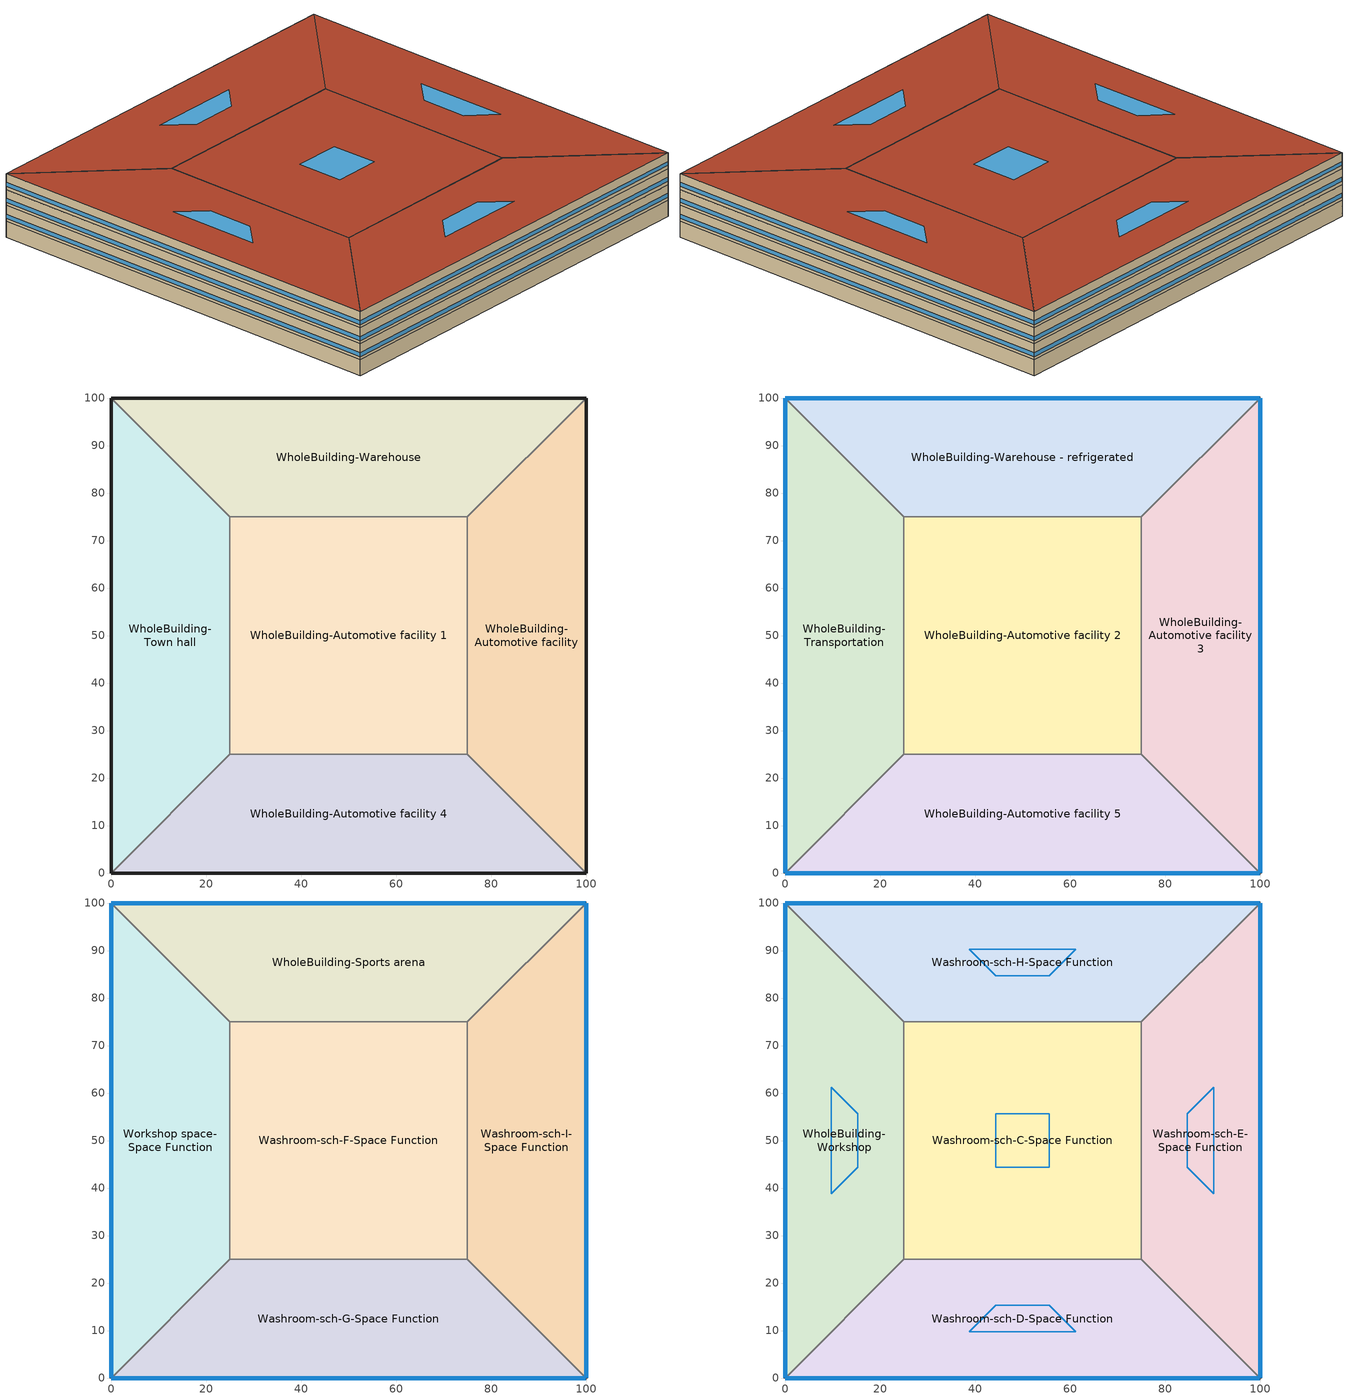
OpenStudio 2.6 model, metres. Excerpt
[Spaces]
WholeBuilding-Town hall
 floor ground: 0,0 0,100 25,75 25,25 z0
 wall ground: 0,100 0,0 z0:3.8
 wall to WholeBuilding-Warehouse: 25,75 0,100 z0:3.8
 wall to WholeBuilding-Automotive facility 1: 25,25 25,75 z0:3.8
 wall to WholeBuilding-Automotive facility 4: 0,0 25,25 z0:3.8
WholeBuilding-Warehouse
 floor ground: 0,100 100,100 75,75 25,75 z0
 wall ground: 100,100 0,100 z0:3.8
 wall to WholeBuilding-Automotive facility: 75,75 100,100 z0:3.8
 wall to WholeBuilding-Automotive facility 1: 25,75 75,75 z0:3.8
WholeBuilding-Automotive facility
 floor ground: 100,100 100,0 75,25 75,75 z0
 wall ground: 100,0 100,100 z0:3.8
 wall to WholeBuilding-Automotive facility 4: 75,25 100,0 z0:3.8
 wall to WholeBuilding-Automotive facility 1: 75,75 75,25 z0:3.8
WholeBuilding-Automotive facility 4
 floor ground: 100,0 0,0 25,25 75,25 z0
 wall ground: 0,0 100,0 z0:3.8
 wall to WholeBuilding-Automotive facility 1: 75,25 25,25 z0:3.8
WholeBuilding-Automotive facility 1
 floor ground: 25,25 25,75 75,75 75,25 z0
WholeBuilding-Transportation
 floor to WholeBuilding-Town hall: 0,0 0,100 25,75 25,25 z3.8
 wall outside: 0,100 0,0 z3.8:7.6
 wall to WholeBuilding-Warehouse - refrigerated: 25,75 0,100 z3.8:7.6
 wall to WholeBuilding-Automotive facility 2: 25,25 25,75 z3.8:7.6
 wall to WholeBuilding-Automotive facility 5: 0,0 25,25 z3.8:7.6
 window: 0,99.97 0,0.03 z4.56:5.51
WholeBuilding-Warehouse - refrigerated
 floor to WholeBuilding-Warehouse: 0,100 100,100 75,75 25,75 z3.8
 wall outside: 100,100 0,100 z3.8:7.6
 wall to WholeBuilding-Automotive facility 3: 75,75 100,100 z3.8:7.6
 wall to WholeBuilding-Automotive facility 2: 25,75 75,75 z3.8:7.6
 window: 99.97,100 0.03,100 z4.56:5.51
WholeBuilding-Automotive facility 3
 floor to WholeBuilding-Automotive facility: 100,100 100,0 75,25 75,75 z3.8
 wall outside: 100,0 100,100 z3.8:7.6
 wall to WholeBuilding-Automotive facility 5: 75,25 100,0 z3.8:7.6
 wall to WholeBuilding-Automotive facility 2: 75,75 75,25 z3.8:7.6
 window: 100,0.03 100,99.97 z4.56:5.51
WholeBuilding-Automotive facility 5
 floor to WholeBuilding-Automotive facility 4: 100,0 0,0 25,25 75,25 z3.8
 wall outside: 0,0 100,0 z3.8:7.6
 wall to WholeBuilding-Automotive facility 2: 75,25 25,25 z3.8:7.6
 window: 0.03,0 99.97,0 z4.56:5.51
WholeBuilding-Automotive facility 2
 floor to WholeBuilding-Automotive facility 1: 25,25 25,75 75,75 75,25 z3.8
Workshop space-Space Function
 floor to WholeBuilding-Transportation: 0,0 0,100 25,75 25,25 z7.6
 wall outside: 0,100 0,0 z7.6:11.4
 wall to WholeBuilding-Sports arena: 25,75 0,100 z7.6:11.4
 wall to Washroom-sch-F-Space Function: 25,25 25,75 z7.6:11.4
 wall to Washroom-sch-G-Space Function: 0,0 25,25 z7.6:11.4
 window: 0,99.97 0,0.03 z8.36:9.31
WholeBuilding-Sports arena
 floor to WholeBuilding-Warehouse - refrigerated: 0,100 100,100 75,75 25,75 z7.6
 wall outside: 100,100 0,100 z7.6:11.4
 wall to Washroom-sch-I-Space Function: 75,75 100,100 z7.6:11.4
 wall to Washroom-sch-F-Space Function: 25,75 75,75 z7.6:11.4
 window: 99.97,100 0.03,100 z8.36:9.31
Washroom-sch-I-Space Function
 floor to WholeBuilding-Automotive facility 3: 100,100 100,0 75,25 75,75 z7.6
 wall outside: 100,0 100,100 z7.6:11.4
 wall to Washroom-sch-G-Space Function: 75,25 100,0 z7.6:11.4
 wall to Washroom-sch-F-Space Function: 75,75 75,25 z7.6:11.4
 window: 100,0.03 100,99.97 z8.36:9.31
Washroom-sch-G-Space Function
 floor to WholeBuilding-Automotive facility 5: 100,0 0,0 25,25 75,25 z7.6
 wall outside: 0,0 100,0 z7.6:11.4
 wall to Washroom-sch-F-Space Function: 75,25 25,25 z7.6:11.4
 window: 0.03,0 99.97,0 z8.36:9.31
Washroom-sch-F-Space Function
 floor to WholeBuilding-Automotive facility 2: 25,25 25,75 75,75 75,25 z7.6
WholeBuilding-Workshop
 floor to Workshop space-Space Function: 0,0 0,100 25,75 25,25 z11.4
 wall outside: 0,100 0,0 z11.4:15.2
 wall to Washroom-sch-H-Space Function: 25,75 0,100 z11.4:15.2
 wall to Washroom-sch-C-Space Function: 25,25 25,75 z11.4:15.2
 wall to Washroom-sch-D-Space Function: 0,0 25,25 z11.4:15.2
 window: 0,99.97 0,0.03 z12.16:13.11
 roof outside: 25,25 25,75 0,100 0,0 z15.2
 skylight: 15.3,44.41 15.3,55.59 9.7,61.18 9.7,38.82 z15.2
Washroom-sch-H-Space Function
 floor to WholeBuilding-Sports arena: 0,100 100,100 75,75 25,75 z11.4
 wall outside: 100,100 0,100 z11.4:15.2
 wall to Washroom-sch-E-Space Function: 75,75 100,100 z11.4:15.2
 wall to Washroom-sch-C-Space Function: 25,75 75,75 z11.4:15.2
 window: 99.97,100 0.03,100 z12.16:13.11
 roof outside: 25,75 75,75 100,100 0,100 z15.2
 skylight: 44.41,84.7 55.59,84.7 61.18,90.3 38.82,90.3 z15.2
Washroom-sch-E-Space Function
 floor to Washroom-sch-I-Space Function: 100,100 100,0 75,25 75,75 z11.4
 wall outside: 100,0 100,100 z11.4:15.2
 wall to Washroom-sch-D-Space Function: 75,25 100,0 z11.4:15.2
 wall to Washroom-sch-C-Space Function: 75,75 75,25 z11.4:15.2
 window: 100,0.03 100,99.97 z12.16:13.11
 roof outside: 75,75 75,25 100,0 100,100 z15.2
 skylight: 84.7,55.59 84.7,44.41 90.3,38.82 90.3,61.18 z15.2
Washroom-sch-D-Space Function
 floor to Washroom-sch-G-Space Function: 100,0 0,0 25,25 75,25 z11.4
 wall outside: 0,0 100,0 z11.4:15.2
 wall to Washroom-sch-C-Space Function: 75,25 25,25 z11.4:15.2
 window: 0.03,0 99.97,0 z12.16:13.11
 roof outside: 75,25 25,25 0,0 100,0 z15.2
 skylight: 55.59,15.3 44.41,15.3 38.82,9.7 61.18,9.7 z15.2
Washroom-sch-C-Space Function
 floor to Washroom-sch-F-Space Function: 25,25 25,75 75,75 75,25 z11.4
 roof outside: 75,25 75,75 25,75 25,25 z15.2
 skylight: 55.59,44.41 55.59,55.59 44.41,55.59 44.41,44.41 z15.2
[Sizing:Zone] Zone Cooling Design Supply Air Temperature Input Method=SupplyAirTemperature; Zone Cooling Design Supply Air Temperature {C}=14; Zone Cooling Design Supply Air Temperature Difference {deltaC}=11.11; Zone Heating Design Supply Air Temperature Input Method=SupplyAirTemperature; Zone Heating Design Supply Air Temperature {C}=40; Zone Heating Design Supply Air Temperature Difference {deltaC}=11.11; Zone Cooling Design Supply Air Humidity Ratio {kg-H2O/kg-air}=0.0085; Zone Heating Design Supply Air Humidity Ratio {kg-H2O/kg-air}=0.008; Cooling Design Air Flow Method=DesignDay; Heating Design Air Flow Method=DesignDay; Account for Dedicated Outdoor Air System=No; Dedicated Outdoor Air System Control Strategy=NeutralSupplyAir; Dedicated Outdoor Air Low Setpoint Temperature for Design {C}=autosize; Dedicated Outdoor Air High Setpoint Temperature for Design {C}=autosize
Washroom-sch-C-Space Function ZN; Washroom-sch-D-Space Function ZN; Washroom-sch-E-Space Function ZN; Washroom-sch-F-Space Function ZN; Washroom-sch-G-Space Function ZN; Washroom-sch-H-Space Function ZN; Washroom-sch-I-Space Function ZN; WholeBuilding-Automotive facility ZN; WholeBuilding-Automotive facility 1 ZN; WholeBuilding-Automotive facility 2 ZN; WholeBuilding-Automotive facility 3 ZN; WholeBuilding-Automotive facility 4 ZN; WholeBuilding-Automotive facility 5 ZN; WholeBuilding-Sports arena ZN; WholeBuilding-Town hall ZN; WholeBuilding-Transportation ZN; WholeBuilding-Warehouse ZN; WholeBuilding-Warehouse - refrigerated ZN; WholeBuilding-Workshop ZN; Workshop space-Space Function ZN
[Zone equipment]
Washroom-sch-C-Space Function ZN: Zone HVAC Ideal Loads Air System 1
Washroom-sch-D-Space Function ZN: Zone HVAC Ideal Loads Air System 2
Washroom-sch-E-Space Function ZN: Zone HVAC Ideal Loads Air System 3
Washroom-sch-F-Space Function ZN: Zone HVAC Ideal Loads Air System 4
Washroom-sch-G-Space Function ZN: Zone HVAC Ideal Loads Air System 5
Washroom-sch-H-Space Function ZN: Zone HVAC Ideal Loads Air System 6
Washroom-sch-I-Space Function ZN: Zone HVAC Ideal Loads Air System 7
WholeBuilding-Automotive facility ZN: Zone HVAC Ideal Loads Air System 8
WholeBuilding-Automotive facility 1 ZN: Zone HVAC Ideal Loads Air System 9
WholeBuilding-Automotive facility 2 ZN: Zone HVAC Ideal Loads Air System 10
WholeBuilding-Automotive facility 3 ZN: Zone HVAC Ideal Loads Air System 11
WholeBuilding-Automotive facility 4 ZN: Zone HVAC Ideal Loads Air System 12
WholeBuilding-Automotive facility 5 ZN: Zone HVAC Ideal Loads Air System 13
WholeBuilding-Sports arena ZN: Zone HVAC Ideal Loads Air System 14
WholeBuilding-Town hall ZN: Zone HVAC Ideal Loads Air System 15
WholeBuilding-Transportation ZN: Zone HVAC Ideal Loads Air System 16
WholeBuilding-Warehouse ZN: Zone HVAC Ideal Loads Air System 17
WholeBuilding-Warehouse - refrigerated ZN: Zone HVAC Ideal Loads Air System 18
WholeBuilding-Workshop ZN: Zone HVAC Ideal Loads Air System 19
Workshop space-Space Function ZN: Zone HVAC Ideal Loads Air System 20
[Schedule:Ruleset]
Name | Default Day Schedule
NECB-E-Occupancy | NECB-E-Occupancy Default
NECB-E-Lighting | NECB-E-Lighting Default
NECB-E-Electric-Equipment | NECB-E-Electric-Equipment Default
NECB-C-Occupancy | NECB-C-Occupancy Default
NECB-C-Lighting | NECB-C-Lighting Default
NECB-C-Electric-Equipment | NECB-C-Electric-Equipment Default
NECB-F-Occupancy | NECB-F-Occupancy Default
NECB-F-Lighting | NECB-F-Lighting Default
NECB-F-Electric-Equipment | NECB-F-Electric-Equipment Default
NECB-G-Occupancy | NECB-G-Occupancy Default
NECB-G-Lighting | NECB-G-Lighting Default
NECB-G-Electric-Equipment | NECB-G-Electric-Equipment Default
NECB-H-Occupancy | NECB-H-Occupancy Default
NECB-H-Lighting | NECB-H-Lighting Default
NECB-H-Electric-Equipment | NECB-H-Electric-Equipment Default
NECB-I-Occupancy | NECB-I-Occupancy Default
NECB-I-Lighting | NECB-I-Lighting Default
NECB-I-Electric-Equipment | NECB-I-Electric-Equipment Default
NECB-A-Electric-Equipment | NECB-A-Electric-Equipment Default
NECB-B-Occupancy | NECB-B-Occupancy Default
NECB-B-Lighting | NECB-B-Lighting Default
NECB-B-Electric-Equipment | NECB-B-Electric-Equipment Default
[Schedule:Day]
Clothing Schedule Summer Clothes: 24, 0, 0.5
NECB-E-Occupancy Default; NECB-E-Occupancy Default|Wkdy Day: 8, 0, 0, 9, 0, 0.2, 10, 0, 0.7, 14, 0, 0.9, 15, 0, 0.5, 16, 0, 0.9, 18, 0, 0.8, 19, 0, 0.2, 24, 0, 0
NECB-E-Occupancy Sat Day: 9, 0, 0, 13, 0, 0.2, 17, 0, 0.1, 24, 0, 0
NECB-E-Occupancy Sun|Hol Day; NECB-D-Occupancy Sat Day; NECB-D-Occupancy Sun|Hol Day; NECB-A-Occupancy Sat Day; NECB-A-Occupancy Sun|Hol Day: 24, 0, 0
NECB-E-Lighting Default; NECB-E-Lighting Default|Wkdy Day; NECB-E-Electric-Equipment Default; NECB-E-Electric-Equipment Default|Wkdy Day: 8, 0, 0.05, 9, 0, 0.4, 10, 0, 0.7, 18, 0, 0.9, 19, 0, 0.4, 24, 0, 0.05
NECB-E-Lighting Sat Day; NECB-E-Electric-Equipment Sat Day: 9, 0, 0.05, 10, 0, 0.5, 15, 0, 0.9, 16, 0, 0.7, 17, 0, 0.5, 24, 0, 0.05
NECB-E-Lighting Sun|Hol Day; NECB-E-Electric-Equipment Sun|Hol Day; NECB-D-Lighting Sat Day; NECB-D-Lighting Sun|Hol Day; NECB-D-Electric-Equipment Sat Day; NECB-D-Electric-Equipment Sun|Hol Day; NECB-A-Lighting Sat Day; NECB-A-Lighting Sun|Hol Day: 24, 0, 0.05
NECB-E-Thermostat Setpoint-Heating Default|Wkdy Day: 7, 0, 18, 8, 0, 20, 19, 0, 22, 24, 0, 18
NECB-E-Thermostat Setpoint-Heating Sat Day: 8, 0, 18, 9, 0, 20, 17, 0, 22, 24, 0, 18
NECB-E-Thermostat Setpoint-Heating Sun|Hol Day; NECB-D-Thermostat Setpoint-Heating Sat Day; NECB-D-Thermostat Setpoint-Heating Sun|Hol Day; NECB-A-Thermostat Setpoint-Heating Sat Day; NECB-A-Thermostat Setpoint-Heating Sun|Hol Day: 24, 0, 18
NECB-E-Thermostat Setpoint-Cooling Default|Wkdy Day: 7, 0, 35, 19, 0, 24, 24, 0, 35
NECB-E-Thermostat Setpoint-Cooling Sat Day: 8, 0, 35, 17, 0, 24, 24, 0, 35
NECB-E-Thermostat Setpoint-Cooling Sun|Hol Day; NECB-D-Thermostat Setpoint-Cooling Sat Day; NECB-D-Thermostat Setpoint-Cooling Sun|Hol Day; NECB-A-Thermostat Setpoint-Cooling Sat Day; NECB-A-Thermostat Setpoint-Cooling Sun|Hol Day: 24, 0, 35
NECB-C-Occupancy Default; NECB-C-Occupancy Default|Wkdy Day: 8, 0, 0, 9, 0, 0.1, 10, 0, 0.2, 12, 0, 0.5, 16, 0, 0.7, 17, 0, 0.8, 18, 0, 0.7, 19, 0, 0.5, 21, 0, 0.3, 24, 0, 0
NECB-C-Occupancy Sat Day: 8, 0, 0, 9, 0, 0.1, 10, 0, 0.2, 11, 0, 0.5, 12, 0, 0.6, 13, 0, 0.8, 16, 0, 0.9, 17, 0, 0.8, 18, 0, 0.7, 19, 0, 0.5, 21, 0, 0.2, 24, 0, 0
NECB-C-Occupancy Sun|Hol Day: 10, 0, 0, 11, 0, 0.1, 13, 0, 0.2, 18, 0, 0.4, 19, 0, 0.2, 24, 0, 0
NECB-C-Lighting Default; NECB-C-Lighting Default|Wkdy Day; NECB-C-Lighting Sat Day; NECB-C-Electric-Equipment Default; NECB-C-Electric-Equipment Default|Wkdy Day; NECB-C-Electric-Equipment Sat Day: 8, 0, 0.05, 9, 0, 0.5, 19, 0, 0.9, 20, 0, 0.6, 21, 0, 0.5, 24, 0, 0.05
NECB-C-Lighting Sun|Hol Day; NECB-C-Electric-Equipment Sun|Hol Day: 10, 0, 0.05, 11, 0, 0.5, 18, 0, 0.9, 19, 0, 0.6, 24, 0, 0.05
NECB-C-Thermostat Setpoint-Heating Default|Wkdy Day; NECB-C-Thermostat Setpoint-Heating Sat Day: 7, 0, 18, 8, 0, 20, 21, 0, 22, 24, 0, 18
NECB-C-Thermostat Setpoint-Heating Sun|Hol Day: 9, 0, 18, 10, 0, 20, 19, 0, 22, 24, 0, 18
NECB-C-Thermostat Setpoint-Cooling Default|Wkdy Day; NECB-C-Thermostat Setpoint-Cooling Sat Day: 7, 0, 35, 21, 0, 24, 24, 0, 35
NECB-C-Thermostat Setpoint-Cooling Sun|Hol Day: 9, 0, 35, 19, 0, 24, 24, 0, 35
NECB-D-Occupancy Default|Wkdy Day: 8, 0, 0, 9, 0, 0.1, 12, 0, 0.9, 16, 0, 0.8, 17, 0, 0.5, 18, 0, 0.2, 19, 0, 0.1, 22, 0, 0.3, 23, 0, 0.1, 24, 0, 0
NECB-D-Lighting Default|Wkdy Day; NECB-D-Electric-Equipment Default|Wkdy Day: 8, 0, 0.05, 9, 0, 0.3, 16, 0, 0.9, 17, 0, 0.7, 19, 0, 0.5, 22, 0, 0.7, 23, 0, 0.3, 24, 0, 0.05
NECB-D-Thermostat Setpoint-Heating Default|Wkdy Day: 7, 0, 18, 8, 0, 20, 23, 0, 22, 24, 0, 18
NECB-D-Thermostat Setpoint-Cooling Default|Wkdy Day: 7, 0, 35, 23, 0, 24, 24, 0, 35
NECB-F-Occupancy Default; NECB-F-Occupancy Default|Wkdy Day: 7, 0, 0.9, 8, 0, 0.7, 10, 0, 0.4, 16, 0, 0.2, 17, 0, 0.3, 20, 0, 0.5, 22, 0, 0.7, 23, 0, 0.8, 24, 0, 0.9
NECB-F-Occupancy Sat Day: 1, 0, 0.7, 7, 0, 0.9, 8, 0, 0.7, 10, 0, 0.5, 18, 0, 0.3, 19, 0, 0.5, 22, 0, 0.6, 24, 0, 0.7
NECB-F-Occupancy Sun|Hol Day: 1, 0, 0.8, 9, 0, 0.7, 12, 0, 0.5, 14, 0, 0.3, 17, 0, 0.2, 18, 0, 0.3, 20, 0, 0.4, 22, 0, 0.6, 24, 0, 0.8
NECB-F-Lighting Default; NECB-F-Lighting Default|Wkdy Day; NECB-F-Electric-Equipment Default; NECB-F-Electric-Equipment Default|Wkdy Day: 1, 0, 0.3, 3, 0, 0.2, 6, 0, 0.1, 7, 0, 0.2, 8, 0, 0.4, 9, 0, 0.5, 11, 0, 0.4, 12, 0, 0.3, 19, 0, 0.2, 20, 0, 0.6, 21, 0, 0.8, 22, 0, 0.9, 23, 0, 0.8, 24, 0, 0.6
NECB-F-Lighting Sat Day; NECB-F-Electric-Equipment Sat Day: 1, 0, 0.3, 3, 0, 0.2, 7, 0, 0.1, 9, 0, 0.3, 11, 0, 0.4, 12, 0, 0.3, 19, 0, 0.2, 20, 0, 0.6, 23, 0, 0.7, 24, 0, 0.6
NECB-F-Lighting Sun|Hol Day; NECB-F-Electric-Equipment Sun|Hol Day: 3, 0, 0.3, 7, 0, 0.2, 8, 0, 0.3, 10, 0, 0.4, 14, 0, 0.3, 19, 0, 0.2, 20, 0, 0.5, 21, 0, 0.7, 22, 0, 0.8, 23, 0, 0.6, 24, 0, 0.5
NECB-F-Thermostat Setpoint-Heating Default|Wkdy Day; NECB-F-Thermostat Setpoint-Heating Sat Day; NECB-F-Thermostat Setpoint-Heating Sun|Hol Day; NECB-G-Thermostat Setpoint-Heating Default|Wkdy Day; NECB-G-Thermostat Setpoint-Heating Sat Day; NECB-G-Thermostat Setpoint-Heating Sun|Hol Day; NECB-H-Thermostat Setpoint-Heating Default|Wkdy Day; NECB-H-Thermostat Setpoint-Heating Sat Day; NECB-H-Thermostat Setpoint-Heating Sun|Hol Day: 1, 0, 22, 7, 0, 18, 8, 0, 20, 24, 0, 22
NECB-F-Thermostat Setpoint-Cooling Default|Wkdy Day; NECB-F-Thermostat Setpoint-Cooling Sat Day; NECB-F-Thermostat Setpoint-Cooling Sun|Hol Day; NECB-G-Thermostat Setpoint-Cooling Default|Wkdy Day; NECB-G-Thermostat Setpoint-Cooling Sat Day; NECB-G-Thermostat Setpoint-Cooling Sun|Hol Day; NECB-H-Thermostat Setpoint-Cooling Default|Wkdy Day; NECB-H-Thermostat Setpoint-Cooling Sat Day; NECB-H-Thermostat Setpoint-Cooling Sun|Hol Day: 24, 0, 24
NECB-G-Occupancy Default; NECB-G-Occupancy Default|Wkdy Day: 7, 0, 0.9, 8, 0, 0.7, 9, 0, 0.4, 17, 0, 0.3, 18, 0, 0.5, 24, 0, 0.9
NECB-G-Occupancy Sat Day; NECB-G-Occupancy Sun|Hol Day: 7, 0, 0.9, 8, 0, 0.7, 17, 0, 0.5, 18, 0, 0.7, 24, 0, 0.9
NECB-G-Lighting Default; NECB-G-Lighting Default|Wkdy Day; NECB-G-Lighting Sat Day; NECB-G-Lighting Sun|Hol Day: 1, 0, 0.3, 6, 0, 0, 7, 0, 0.2, 9, 0, 0.5, 19, 0, 0, 22, 0, 0.9, 23, 0, 0.8, 24, 0, 0.6
NECB-G-Electric-Equipment Default; NECB-G-Electric-Equipment Default|Wkdy Day; NECB-G-Electric-Equipment Sat Day; NECB-G-Electric-Equipment Sun|Hol Day: 1, 0, 0.3, 7, 0, 0.2, 9, 0, 0.8, 16, 0, 0.4, 17, 0, 0.5, 18, 0, 0.2, 20, 0, 0.9, 21, 0, 0.7, 24, 0, 0.5
NECB-H-Occupancy Default; NECB-H-Occupancy Default|Wkdy Day; NECB-H-Occupancy Sat Day; NECB-H-Occupancy Sun|Hol Day; NECB-H-Lighting Default; NECB-H-Lighting Default|Wkdy Day; NECB-H-Lighting Sat Day; NECB-H-Lighting Sun|Hol Day; NECB-H-Electric-Equipment Default; NECB-H-Electric-Equipment Default|Wkdy Day; NECB-H-Electric-Equipment Sat Day; NECB-H-Electric-Equipment Sun|Hol Day: 24, 0, 0.9
NECB-I-Occupancy Default; NECB-I-Occupancy Default|Wkdy Day: 1, 0, 0.1, 15, 0, 0, 18, 0, 0.1, 19, 0, 0.4, 22, 0, 0.8, 23, 0, 0.6, 24, 0, 0.4
NECB-I-Occupancy Sat Day: 1, 0, 0.1, 10, 0, 0, 13, 0, 0.1, 14, 0, 0.4, 15, 0, 0.6, 16, 0, 0.8, 17, 0, 0.6, 18, 0, 0.4, 19, 0, 0.2, 20, 0, 0.4, 22, 0, 0.8, 23, 0, 0.6, 24, 0, 0.4
NECB-I-Occupancy Sun|Hol Day: 8, 0, 0, 9, 0, 0.2, 10, 0, 0.4, 12, 0, 0.8, 13, 0, 0.4, 14, 0, 0.2, 24, 0, 0
NECB-I-Lighting Default; NECB-I-Lighting Default|Wkdy Day: 1, 0, 0.5, 15, 0, 0.05, 18, 0, 0.5, 19, 0, 0.8, 24, 0, 0.9
NECB-I-Lighting Sat Day: 1, 0, 0.5, 10, 0, 0.05, 13, 0, 0.5, 14, 0, 0.8, 17, 0, 0.9, 18, 0, 0.8, 19, 0, 0.6, 20, 0, 0.8, 24, 0, 0.9
NECB-I-Lighting Sun|Hol Day: 8, 0, 0.05, 9, 0, 0.5, 13, 0, 0.9, 14, 0, 0.5, 24, 0, 0.05
NECB-I-Electric-Equipment Default; NECB-I-Electric-Equipment Default|Wkdy Day: 15, 0, 0.1, 18, 0, 0.2, 24, 0, 0.8
NECB-I-Electric-Equipment Sat Day: 10, 0, 0.1, 13, 0, 0.2, 24, 0, 0.8
NECB-I-Electric-Equipment Sun|Hol Day: 8, 0, 0.1, 13, 0, 0.8, 14, 0, 0.2, 24, 0, 0.1
NECB-I-Thermostat Setpoint-Heating Default|Wkdy Day: 14, 0, 18, 15, 0, 20, 24, 0, 22
NECB-I-Thermostat Setpoint-Heating Sat Day: 10, 0, 18, 11, 0, 20, 24, 0, 22
NECB-I-Thermostat Setpoint-Heating Sun|Hol Day: 7, 0, 18, 8, 0, 20, 14, 0, 22, 24, 0, 18
NECB-I-Thermostat Setpoint-Cooling Default|Wkdy Day: 14, 0, 35, 24, 0, 24
NECB-I-Thermostat Setpoint-Cooling Sat Day: 10, 0, 35, 24, 0, 24
NECB-I-Thermostat Setpoint-Cooling Sun|Hol Day: 7, 0, 35, 14, 0, 24, 24, 0, 35
NECB-A-Occupancy Default|Wkdy Day: 7, 0, 0, 8, 0, 0.1, 9, 0, 0.7, 12, 0, 0.9, 14, 0, 0.5, 17, 0, 0.9, 18, 0, 0.7, 19, 0, 0.3, 23, 0, 0.1, 24, 0, 0
NECB-A-Lighting Default|Wkdy Day: 7, 0, 0.05, 8, 0, 0.3, 9, 0, 0.8, 17, 0, 0.9, 18, 0, 0.8, 19, 0, 0.5, 21, 0, 0.3, 23, 0, 0.1, 24, 0, 0.05
NECB-A-Electric-Equipment Default; NECB-A-Electric-Equipment Default|Wkdy Day: 7, 0, 0.2, 8, 0, 0.3, 9, 0, 0.8, 18, 0, 0.9, 19, 0, 0.5, 21, 0, 0.3, 24, 0, 0.2
NECB-A-Electric-Equipment Sat Day; NECB-A-Electric-Equipment Sun|Hol Day: 24, 0, 0.2
NECB-A-Thermostat Setpoint-Heating Default|Wkdy Day: 6, 0, 18, 7, 0, 20, 21, 0, 22, 24, 0, 18
NECB-A-Thermostat Setpoint-Cooling Default|Wkdy Day: 6, 0, 35, 21, 0, 24, 24, 0, 35
NECB-B-Occupancy Default; NECB-B-Occupancy Default|Wkdy Day: 1, 0, 0.3, 2, 0, 0.1, 9, 0, 0, 10, 0, 0.1, 11, 0, 0.2, 12, 0, 0.5, 13, 0, 0.9, 14, 0, 0.8, 15, 0, 0.5, 17, 0, 0.2, 18, 0, 0.3, 19, 0, 0.6, 22, 0, 0.9, 23, 0, 0.6, 24, 0, 0.4
NECB-B-Occupancy Sat Day: 1, 0, 0.5, 2, 0, 0.3, 9, 0, 0, 10, 0, 0.1, 11, 0, 0.2, 12, 0, 0.5, 13, 0, 0.9, 14, 0, 0.8, 15, 0, 0.5, 17, 0, 0.2, 18, 0, 0.3, 19, 0, 0.6, 22, 0, 0.9, 24, 0, 0.6
NECB-B-Occupancy Sun|Hol Day: 1, 0, 0.1, 2, 0, 0.3, 10, 0, 0, 11, 0, 0.1, 12, 0, 0.4, 14, 0, 0.5, 15, 0, 0.4, 18, 0, 0.2, 19, 0, 0.5, 21, 0, 0.7, 22, 0, 0.5, 23, 0, 0.3, 24, 0, 0.1
NECB-B-Lighting Default; NECB-B-Lighting Default|Wkdy Day; NECB-B-Lighting Sat Day; NECB-B-Electric-Equipment Default; NECB-B-Electric-Equipment Default|Wkdy Day; NECB-B-Electric-Equipment Sat Day: 1, 0, 0.9, 2, 0, 0.5, 9, 0, 0.1, 10, 0, 0.5, 11, 0, 0.7, 24, 0, 0.9
NECB-B-Lighting Sun|Hol Day; NECB-B-Electric-Equipment Sun|Hol Day: 2, 0, 0.5, 10, 0, 0.1, 11, 0, 0.5, 23, 0, 0.9, 24, 0, 0.5
NECB-B-Thermostat Setpoint-Heating Default|Wkdy Day; NECB-B-Thermostat Setpoint-Heating Sat Day: 2, 0, 22, 8, 0, 18, 9, 0, 20, 24, 0, 22
NECB-B-Thermostat Setpoint-Heating Sun|Hol Day: 1, 0, 18, 2, 0, 22, 9, 0, 18, 10, 0, 20, 23, 0, 22, 24, 0, 18
NECB-B-Thermostat Setpoint-Cooling Default|Wkdy Day; NECB-B-Thermostat Setpoint-Cooling Sat Day: 1, 0, 24, 8, 0, 35, 24, 0, 24
NECB-B-Thermostat Setpoint-Cooling Sun|Hol Day: 9, 0, 35, 23, 0, 24, 24, 0, 35
[Schedule:Rule] Date Specification Type=DateRange; Start Month=1; Start Day=1; End Month=12; End Day=31
Name | Schedule Ruleset | Rule Order | Day Schedule | Apply Monday | Apply Tuesday | Apply Wednesday | Apply Thursday | Apply Friday | Apply Saturday | Apply Sunday
Schedule Rule 2 | NECB-E-Occupancy | 2 | NECB-E-Occupancy Default|Wkdy Day | Yes | Yes | Yes | Yes | Yes
Schedule Rule 3 | NECB-E-Occupancy | 1 | NECB-E-Occupancy Sat Day |  |  |  |  |  | Yes
Schedule Rule 4 | NECB-E-Occupancy | 0 | NECB-E-Occupancy Sun|Hol Day |  |  |  |  |  |  | Yes
Schedule Rule 5 | NECB-E-Lighting | 2 | NECB-E-Lighting Default|Wkdy Day | Yes | Yes | Yes | Yes | Yes
Schedule Rule 6 | NECB-E-Lighting | 1 | NECB-E-Lighting Sat Day |  |  |  |  |  | Yes
Schedule Rule 7 | NECB-E-Lighting | 0 | NECB-E-Lighting Sun|Hol Day |  |  |  |  |  |  | Yes
Schedule Rule 8 | NECB-E-Electric-Equipment | 2 | NECB-E-Electric-Equipment Default|Wkdy Day | Yes | Yes | Yes | Yes | Yes
Schedule Rule 9 | NECB-E-Electric-Equipment | 1 | NECB-E-Electric-Equipment Sat Day |  |  |  |  |  | Yes
Schedule Rule 10 | NECB-E-Electric-Equipment | 0 | NECB-E-Electric-Equipment Sun|Hol Day |  |  |  |  |  |  | Yes
Schedule Rule 17 | NECB-C-Occupancy | 2 | NECB-C-Occupancy Default|Wkdy Day | Yes | Yes | Yes | Yes | Yes
Schedule Rule 18 | NECB-C-Occupancy | 1 | NECB-C-Occupancy Sat Day |  |  |  |  |  | Yes
Schedule Rule 19 | NECB-C-Occupancy | 0 | NECB-C-Occupancy Sun|Hol Day |  |  |  |  |  |  | Yes
Schedule Rule 20 | NECB-C-Lighting | 2 | NECB-C-Lighting Default|Wkdy Day | Yes | Yes | Yes | Yes | Yes
Schedule Rule 21 | NECB-C-Lighting | 1 | NECB-C-Lighting Sat Day |  |  |  |  |  | Yes
Schedule Rule 22 | NECB-C-Lighting | 0 | NECB-C-Lighting Sun|Hol Day |  |  |  |  |  |  | Yes
Schedule Rule 23 | NECB-C-Electric-Equipment | 2 | NECB-C-Electric-Equipment Default|Wkdy Day | Yes | Yes | Yes | Yes | Yes
Schedule Rule 24 | NECB-C-Electric-Equipment | 1 | NECB-C-Electric-Equipment Sat Day |  |  |  |  |  | Yes
Schedule Rule 25 | NECB-C-Electric-Equipment | 0 | NECB-C-Electric-Equipment Sun|Hol Day |  |  |  |  |  |  | Yes
Schedule Rule 47 | NECB-F-Occupancy | 2 | NECB-F-Occupancy Default|Wkdy Day | Yes | Yes | Yes | Yes | Yes
Schedule Rule 48 | NECB-F-Occupancy | 1 | NECB-F-Occupancy Sat Day |  |  |  |  |  | Yes
Schedule Rule 49 | NECB-F-Occupancy | 0 | NECB-F-Occupancy Sun|Hol Day |  |  |  |  |  |  | Yes
Schedule Rule 50 | NECB-F-Lighting | 2 | NECB-F-Lighting Default|Wkdy Day | Yes | Yes | Yes | Yes | Yes
Schedule Rule 51 | NECB-F-Lighting | 1 | NECB-F-Lighting Sat Day |  |  |  |  |  | Yes
Schedule Rule 52 | NECB-F-Lighting | 0 | NECB-F-Lighting Sun|Hol Day |  |  |  |  |  |  | Yes
Schedule Rule 53 | NECB-F-Electric-Equipment | 2 | NECB-F-Electric-Equipment Default|Wkdy Day | Yes | Yes | Yes | Yes | Yes
Schedule Rule 54 | NECB-F-Electric-Equipment | 1 | NECB-F-Electric-Equipment Sat Day |  |  |  |  |  | Yes
Schedule Rule 55 | NECB-F-Electric-Equipment | 0 | NECB-F-Electric-Equipment Sun|Hol Day |  |  |  |  |  |  | Yes
Schedule Rule 62 | NECB-G-Occupancy | 2 | NECB-G-Occupancy Default|Wkdy Day | Yes | Yes | Yes | Yes | Yes
Schedule Rule 63 | NECB-G-Occupancy | 1 | NECB-G-Occupancy Sat Day |  |  |  |  |  | Yes
Schedule Rule 64 | NECB-G-Occupancy | 0 | NECB-G-Occupancy Sun|Hol Day |  |  |  |  |  |  | Yes
Schedule Rule 65 | NECB-G-Lighting | 2 | NECB-G-Lighting Default|Wkdy Day | Yes | Yes | Yes | Yes | Yes
Schedule Rule 66 | NECB-G-Lighting | 1 | NECB-G-Lighting Sat Day |  |  |  |  |  | Yes
Schedule Rule 67 | NECB-G-Lighting | 0 | NECB-G-Lighting Sun|Hol Day |  |  |  |  |  |  | Yes
Schedule Rule 68 | NECB-G-Electric-Equipment | 2 | NECB-G-Electric-Equipment Default|Wkdy Day | Yes | Yes | Yes | Yes | Yes
Schedule Rule 69 | NECB-G-Electric-Equipment | 1 | NECB-G-Electric-Equipment Sat Day |  |  |  |  |  | Yes
Schedule Rule 70 | NECB-G-Electric-Equipment | 0 | NECB-G-Electric-Equipment Sun|Hol Day |  |  |  |  |  |  | Yes
Schedule Rule 77 | NECB-H-Occupancy | 2 | NECB-H-Occupancy Default|Wkdy Day | Yes | Yes | Yes | Yes | Yes
Schedule Rule 78 | NECB-H-Occupancy | 1 | NECB-H-Occupancy Sat Day |  |  |  |  |  | Yes
Schedule Rule 79 | NECB-H-Occupancy | 0 | NECB-H-Occupancy Sun|Hol Day |  |  |  |  |  |  | Yes
Schedule Rule 80 | NECB-H-Lighting | 2 | NECB-H-Lighting Default|Wkdy Day | Yes | Yes | Yes | Yes | Yes
Schedule Rule 81 | NECB-H-Lighting | 1 | NECB-H-Lighting Sat Day |  |  |  |  |  | Yes
Schedule Rule 82 | NECB-H-Lighting | 0 | NECB-H-Lighting Sun|Hol Day |  |  |  |  |  |  | Yes
Schedule Rule 83 | NECB-H-Electric-Equipment | 2 | NECB-H-Electric-Equipment Default|Wkdy Day | Yes | Yes | Yes | Yes | Yes
Schedule Rule 84 | NECB-H-Electric-Equipment | 1 | NECB-H-Electric-Equipment Sat Day |  |  |  |  |  | Yes
Schedule Rule 85 | NECB-H-Electric-Equipment | 0 | NECB-H-Electric-Equipment Sun|Hol Day |  |  |  |  |  |  | Yes
Schedule Rule 92 | NECB-I-Occupancy | 2 | NECB-I-Occupancy Default|Wkdy Day | Yes | Yes | Yes | Yes | Yes
Schedule Rule 93 | NECB-I-Occupancy | 1 | NECB-I-Occupancy Sat Day |  |  |  |  |  | Yes
Schedule Rule 94 | NECB-I-Occupancy | 0 | NECB-I-Occupancy Sun|Hol Day |  |  |  |  |  |  | Yes
Schedule Rule 95 | NECB-I-Lighting | 2 | NECB-I-Lighting Default|Wkdy Day | Yes | Yes | Yes | Yes | Yes
Schedule Rule 96 | NECB-I-Lighting | 1 | NECB-I-Lighting Sat Day |  |  |  |  |  | Yes
Schedule Rule 97 | NECB-I-Lighting | 0 | NECB-I-Lighting Sun|Hol Day |  |  |  |  |  |  | Yes
Schedule Rule 98 | NECB-I-Electric-Equipment | 2 | NECB-I-Electric-Equipment Default|Wkdy Day | Yes | Yes | Yes | Yes | Yes
Schedule Rule 99 | NECB-I-Electric-Equipment | 1 | NECB-I-Electric-Equipment Sat Day |  |  |  |  |  | Yes
Schedule Rule 100 | NECB-I-Electric-Equipment | 0 | NECB-I-Electric-Equipment Sun|Hol Day |  |  |  |  |  |  | Yes
Schedule Rule 113 | NECB-A-Electric-Equipment | 2 | NECB-A-Electric-Equipment Default|Wkdy Day | Yes | Yes | Yes | Yes | Yes
Schedule Rule 114 | NECB-A-Electric-Equipment | 1 | NECB-A-Electric-Equipment Sat Day |  |  |  |  |  | Yes
Schedule Rule 115 | NECB-A-Electric-Equipment | 0 | NECB-A-Electric-Equipment Sun|Hol Day |  |  |  |  |  |  | Yes
Schedule Rule 122 | NECB-B-Occupancy | 2 | NECB-B-Occupancy Default|Wkdy Day | Yes | Yes | Yes | Yes | Yes
Schedule Rule 123 | NECB-B-Occupancy | 1 | NECB-B-Occupancy Sat Day |  |  |  |  |  | Yes
Schedule Rule 124 | NECB-B-Occupancy | 0 | NECB-B-Occupancy Sun|Hol Day |  |  |  |  |  |  | Yes
Schedule Rule 125 | NECB-B-Lighting | 2 | NECB-B-Lighting Default|Wkdy Day | Yes | Yes | Yes | Yes | Yes
Schedule Rule 126 | NECB-B-Lighting | 1 | NECB-B-Lighting Sat Day |  |  |  |  |  | Yes
Schedule Rule 127 | NECB-B-Lighting | 0 | NECB-B-Lighting Sun|Hol Day |  |  |  |  |  |  | Yes
Schedule Rule 128 | NECB-B-Electric-Equipment | 2 | NECB-B-Electric-Equipment Default|Wkdy Day | Yes | Yes | Yes | Yes | Yes
Schedule Rule 129 | NECB-B-Electric-Equipment | 1 | NECB-B-Electric-Equipment Sat Day |  |  |  |  |  | Yes
Schedule Rule 130 | NECB-B-Electric-Equipment | 0 | NECB-B-Electric-Equipment Sun|Hol Day |  |  |  |  |  |  | Yes
